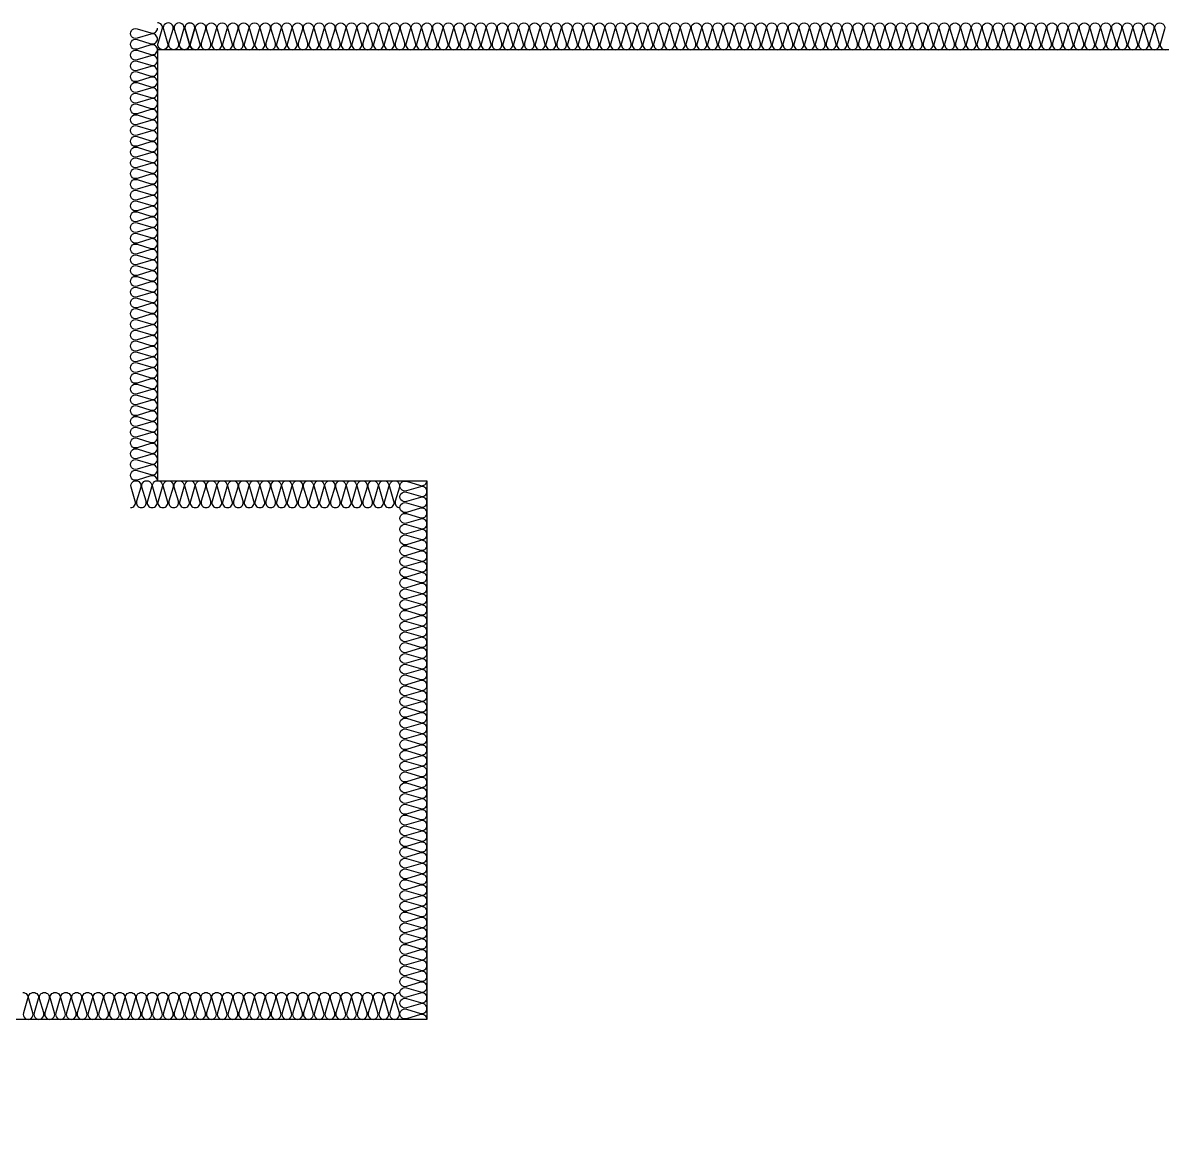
# Model space of a CAD drawing. Header units: millimetres. Extents: x 19868 to 801382, y -4805 to 85279.
# Drawn here: x 522588 to 524703, y 40875 to 42929 of the extents above; entities that cross this region are included whole.
import ezdxf

# ---------------------------------------------------------------- set-up
doc = ezdxf.new("R2010")
doc.units = ezdxf.units.MM
doc.header["$LTSCALE"] = 250
doc.layers.add('ISL', color=251, linetype='Continuous')

msp = doc.modelspace()

# ---------------------------------------------------------------- linework, layer by layer
at = {"layer": 'ISL'}
for points in [[(522908.2, 42878.9, -0.509267), (522899.4, 42891.1), (522907, 42916.8, 1.372593), (522889.4, 42916.8), (522897, 42891.1, -0.509267), (522888.2, 42878.9, -0.509267), (522879.4, 42891.1), (522887, 42916.8, 1.372593), (522869.4, 42916.8), (522877, 42891.1, -0.509267), (522868.2, 42878.9, -0.509267), (522859.4, 42891.1), (522867, 42916.8, 1.372593), (522849.4, 42916.8), (522857, 42891.1, -0.509267), (522848.2, 42878.9, -0.509267), (522839.4, 42891.1), (522847, 42916.8, 0.509039), (522838.2, 42928.9, 0.509039)], [(522888.2, 42878.9, 0.509267), (522897, 42891.1), (522889.4, 42916.8, -1.372593), (522907, 42916.8), (522899.4, 42891.1, 0.509267), (522908.2, 42878.9, 0.509267), (522917, 42891.1), (522909.4, 42916.8, -1.372593), (522927, 42916.8), (522919.4, 42891.1, 0.509267), (522928.2, 42878.9, 0.509267), (522937, 42891.1), (522929.4, 42916.8, -1.372593), (522947, 42916.8), (522939.4, 42891.1, 0.509267), (522948.2, 42878.9, 0.509267), (522957, 42891.1), (522949.4, 42916.8, -1.372593), (522967, 42916.8), (522959.4, 42891.1, 0.509267), (522968.2, 42878.9, 0.509267), (522977, 42891.1), (522969.4, 42916.8, -1.372593), (522987, 42916.8), (522979.4, 42891.1, 0.509267), (522988.2, 42878.9, 0.509267), (522997, 42891.1), (522989.4, 42916.8, -1.372593), (523007, 42916.8), (522999.4, 42891.1, 0.509267), (523008.2, 42878.9, 0.509267), (523017, 42891.1), (523009.4, 42916.8, -1.372593), (523027, 42916.8), (523019.4, 42891.1, 0.509267), (523028.2, 42878.9, 0.509267), (523037, 42891.1), (523029.4, 42916.8, -1.372593), (523047, 42916.8), (523039.4, 42891.1, 0.509267), (523048.2, 42878.9, 0.509267), (523057, 42891.1), (523049.4, 42916.8, -1.372593), (523067, 42916.8), (523059.4, 42891.1, 0.509267), (523068.2, 42878.9, 0.509267), (523077, 42891.1), (523069.4, 42916.8, -1.372593), (523087, 42916.8), (523079.4, 42891.1, 0.509267), (523088.2, 42878.9, 0.509267), (523097, 42891.1), (523089.4, 42916.8, -1.372593), (523107, 42916.8), (523099.4, 42891.1, 0.509267), (523108.2, 42878.9, 0.509267), (523117, 42891.1), (523109.4, 42916.8, -1.372593), (523127, 42916.8), (523119.4, 42891.1, 0.509267), (523128.2, 42878.9, 0.509267), (523137, 42891.1), (523129.4, 42916.8, -1.372593), (523147, 42916.8), (523139.4, 42891.1, 0.509267), (523148.2, 42878.9, 0.509267), (523157, 42891.1), (523149.4, 42916.8, -1.372593), (523167, 42916.8), (523159.4, 42891.1, 0.509267), (523168.2, 42878.9, 0.509267), (523177, 42891.1), (523169.4, 42916.8, -1.372593), (523187, 42916.8), (523179.4, 42891.1, 0.509267), (523188.2, 42878.9, 0.509267), (523197, 42891.1), (523189.4, 42916.8, -1.372593), (523207, 42916.8), (523199.4, 42891.1, 0.509267), (523208.2, 42878.9, 0.509267), (523217, 42891.1), (523209.4, 42916.8, -1.372593), (523227, 42916.8), (523219.4, 42891.1, 0.509267), (523228.2, 42878.9, 0.509267), (523237, 42891.1), (523229.4, 42916.8, -1.372593), (523247, 42916.8), (523239.4, 42891.1, 0.509267), (523248.2, 42878.9, 0.509267), (523257, 42891.1), (523249.4, 42916.8, -1.372593), (523267, 42916.8), (523259.4, 42891.1, 0.509267), (523268.2, 42878.9, 0.509267), (523277, 42891.1), (523269.4, 42916.8, -1.372593), (523287, 42916.8), (523279.4, 42891.1, 0.509267), (523288.2, 42878.9, 0.509267), (523297, 42891.1), (523289.4, 42916.8, -1.372593), (523307, 42916.8), (523299.4, 42891.1, 0.509267), (523308.2, 42878.9, 0.509267), (523317, 42891.1), (523309.4, 42916.8, -1.372593), (523327, 42916.8), (523319.4, 42891.1, 0.509267), (523328.2, 42878.9, 0.509267), (523337, 42891.1), (523329.4, 42916.8, -1.372593), (523347, 42916.8), (523339.4, 42891.1, 0.509267), (523348.2, 42878.9, 0.509267), (523357, 42891.1), (523349.4, 42916.8, -1.372593), (523367, 42916.8), (523359.4, 42891.1, 0.509267), (523368.2, 42878.9, 0.509267), (523377, 42891.1), (523369.4, 42916.8, -1.372593), (523387, 42916.8), (523379.4, 42891.1, 0.509267), (523388.2, 42878.9, 0.509267), (523397, 42891.1), (523389.4, 42916.8, -1.372593), (523407, 42916.8), (523399.4, 42891.1, 0.509267), (523408.2, 42878.9, 0.509267), (523417, 42891.1), (523409.4, 42916.8, -1.372593), (523427, 42916.8), (523419.4, 42891.1, 0.509267), (523428.2, 42878.9, 0.509267), (523437, 42891.1), (523429.4, 42916.8, -1.372593), (523447, 42916.8), (523439.4, 42891.1, 0.509267), (523448.2, 42878.9, 0.509267), (523457, 42891.1), (523449.4, 42916.8, -1.372593), (523467, 42916.8), (523459.4, 42891.1, 0.509267), (523468.2, 42878.9, 0.509267), (523477, 42891.1), (523469.4, 42916.8, -1.372593), (523487, 42916.8), (523479.4, 42891.1, 0.509267), (523488.2, 42878.9, 0.509267), (523497, 42891.1), (523489.4, 42916.8, -1.372593), (523507, 42916.8), (523499.4, 42891.1, 0.509267), (523508.2, 42878.9, 0.509267), (523517, 42891.1), (523509.4, 42916.8, -1.372593), (523527, 42916.8), (523519.4, 42891.1, 0.509267), (523528.2, 42878.9, 0.509267), (523537, 42891.1), (523529.4, 42916.8, -1.372593), (523547, 42916.8), (523539.4, 42891.1, 0.509267), (523548.2, 42878.9, 0.509267), (523557, 42891.1), (523549.4, 42916.8, -1.372593), (523567, 42916.8), (523559.4, 42891.1, 0.509267), (523568.2, 42878.9, 0.509267), (523577, 42891.1), (523569.4, 42916.8, -1.372593), (523587, 42916.8), (523579.4, 42891.1, 0.509267), (523588.2, 42878.9, 0.509267), (523597, 42891.1), (523589.4, 42916.8, -1.372593), (523607, 42916.8), (523599.4, 42891.1, 0.509267), (523608.2, 42878.9, 0.509267), (523617, 42891.1), (523609.4, 42916.8, -1.372593), (523627, 42916.8), (523619.4, 42891.1, 0.509267), (523628.2, 42878.9, 0.509267), (523637, 42891.1), (523629.4, 42916.8, -1.372593), (523647, 42916.8), (523639.4, 42891.1, 0.509267), (523648.2, 42878.9, 0.509267), (523657, 42891.1), (523649.4, 42916.8, -1.372593), (523667, 42916.8), (523659.4, 42891.1, 0.509267), (523668.2, 42878.9, 0.509267), (523677, 42891.1), (523669.4, 42916.8, -1.372593), (523687, 42916.8), (523679.4, 42891.1, 0.509267), (523688.2, 42878.9, 0.509267), (523697, 42891.1), (523689.4, 42916.8, -1.372593), (523707, 42916.8), (523699.4, 42891.1, 0.509267), (523708.2, 42878.9, 0.509267), (523717, 42891.1), (523709.4, 42916.8, -1.372593), (523727, 42916.8), (523719.4, 42891.1, 0.509267), (523728.2, 42878.9, 0.509267), (523737, 42891.1), (523729.4, 42916.8, -1.372593), (523747, 42916.8), (523739.4, 42891.1, 0.509267), (523748.2, 42878.9, 0.509267), (523757, 42891.1), (523749.4, 42916.8, -1.372593), (523767, 42916.8), (523759.4, 42891.1, 0.509267), (523768.2, 42878.9, 0.509267), (523777, 42891.1), (523769.4, 42916.8, -1.372593), (523787, 42916.8), (523779.4, 42891.1, 0.509267), (523788.2, 42878.9, 0.509267), (523797, 42891.1), (523789.4, 42916.8, -1.372593), (523807, 42916.8), (523799.4, 42891.1, 0.509267), (523808.2, 42878.9, 0.509267), (523817, 42891.1), (523809.4, 42916.8, -1.372593), (523827, 42916.8), (523819.4, 42891.1, 0.509267), (523828.2, 42878.9, 0.509267), (523837, 42891.1), (523829.4, 42916.8, -1.372593), (523847, 42916.8), (523839.4, 42891.1, 0.509267), (523848.2, 42878.9, 0.509267), (523857, 42891.1), (523849.4, 42916.8, -1.372593), (523867, 42916.8), (523859.4, 42891.1, 0.509267), (523868.2, 42878.9, 0.509267), (523877, 42891.1), (523869.4, 42916.8, -1.372593), (523887, 42916.8), (523879.4, 42891.1, 0.509267), (523888.2, 42878.9, 0.509267), (523897, 42891.1), (523889.4, 42916.8, -1.372593), (523907, 42916.8), (523899.4, 42891.1, 0.509267), (523908.2, 42878.9, 0.509267), (523917, 42891.1), (523909.4, 42916.8, -1.372593), (523927, 42916.8), (523919.4, 42891.1, 0.509267), (523928.2, 42878.9, 0.509267), (523937, 42891.1), (523929.4, 42916.8, -1.372593), (523947, 42916.8), (523939.4, 42891.1, 0.509267), (523948.2, 42878.9, 0.509267), (523957, 42891.1), (523949.4, 42916.8, -1.372593), (523967, 42916.8), (523959.4, 42891.1, 0.509267), (523968.2, 42878.9, 0.509267), (523977, 42891.1), (523969.4, 42916.8, -1.372593), (523987, 42916.8), (523979.4, 42891.1, 0.509267), (523988.2, 42878.9, 0.509267), (523997, 42891.1), (523989.4, 42916.8, -1.372593), (524007, 42916.8), (523999.4, 42891.1, 0.509267), (524008.2, 42878.9, 0.509267), (524017, 42891.1), (524009.4, 42916.8, -1.372593), (524027, 42916.8), (524019.4, 42891.1, 0.509267), (524028.2, 42878.9, 0.509267), (524037, 42891.1), (524029.4, 42916.8, -1.372593), (524047, 42916.8), (524039.4, 42891.1, 0.509267), (524048.2, 42878.9, 0.509267), (524057, 42891.1), (524049.4, 42916.8, -1.372593), (524067, 42916.8), (524059.4, 42891.1, 0.509267), (524068.2, 42878.9, 0.509267), (524077, 42891.1), (524069.4, 42916.8, -1.372593), (524087, 42916.8), (524079.4, 42891.1, 0.509267), (524088.2, 42878.9, 0.509267), (524097, 42891.1), (524089.4, 42916.8, -1.372593), (524107, 42916.8), (524099.4, 42891.1, 0.509267), (524108.2, 42878.9, 0.509267), (524117, 42891.1), (524109.4, 42916.8, -1.372593), (524127, 42916.8), (524119.4, 42891.1, 0.509267), (524128.2, 42878.9, 0.509267), (524137, 42891.1), (524129.4, 42916.8, -1.372593), (524147, 42916.8), (524139.4, 42891.1, 0.509267), (524148.2, 42878.9, 0.509267), (524157, 42891.1), (524149.4, 42916.8, -1.372593), (524167, 42916.8), (524159.4, 42891.1, 0.509267), (524168.2, 42878.9, 0.509267), (524177, 42891.1), (524169.4, 42916.8, -1.372593), (524187, 42916.8), (524179.4, 42891.1, 0.509267), (524188.2, 42878.9, 0.509267), (524197, 42891.1), (524189.4, 42916.8, -1.372593), (524207, 42916.8), (524199.4, 42891.1, 0.509267), (524208.2, 42878.9, 0.509267), (524217, 42891.1), (524209.4, 42916.8, -1.372593), (524227, 42916.8), (524219.4, 42891.1, 0.509267), (524228.2, 42878.9, 0.509267), (524237, 42891.1), (524229.4, 42916.8, -1.372593), (524247, 42916.8), (524239.4, 42891.1, 0.509267), (524248.2, 42878.9, 0.509267), (524257, 42891.1), (524249.4, 42916.8, -1.372593), (524267, 42916.8), (524259.4, 42891.1, 0.509267), (524268.2, 42878.9, 0.509267), (524277, 42891.1), (524269.4, 42916.8, -1.372593), (524287, 42916.8), (524279.4, 42891.1, 0.509267), (524288.2, 42878.9, 0.509267), (524297, 42891.1), (524289.4, 42916.8, -1.372593), (524307, 42916.8), (524299.4, 42891.1, 0.509267), (524308.2, 42878.9, 0.509267), (524317, 42891.1), (524309.4, 42916.8, -1.372593), (524327, 42916.8), (524319.4, 42891.1, 0.509267), (524328.2, 42878.9, 0.509267), (524337, 42891.1), (524329.4, 42916.8, -1.372593), (524347, 42916.8), (524339.4, 42891.1, 0.509267), (524348.2, 42878.9, 0.509267), (524357, 42891.1), (524349.4, 42916.8, -1.372593), (524367, 42916.8), (524359.4, 42891.1, 0.509267), (524368.2, 42878.9, 0.509267), (524377, 42891.1), (524369.4, 42916.8, -1.372593), (524387, 42916.8), (524379.4, 42891.1, 0.509267), (524388.2, 42878.9, 0.509267), (524397, 42891.1), (524389.4, 42916.8, -1.372593), (524407, 42916.8), (524399.4, 42891.1, 0.509267), (524408.2, 42878.9, 0.509267), (524417, 42891.1), (524409.4, 42916.8, -1.372593), (524427, 42916.8), (524419.4, 42891.1, 0.509267), (524428.2, 42878.9, 0.509267), (524437, 42891.1), (524429.4, 42916.8, -1.372593), (524447, 42916.8), (524439.4, 42891.1, 0.509267), (524448.2, 42878.9, 0.509267), (524457, 42891.1), (524449.4, 42916.8, -1.372593), (524467, 42916.8), (524459.4, 42891.1, 0.509267), (524468.2, 42878.9, 0.509267), (524477, 42891.1), (524469.4, 42916.8, -1.372593), (524487, 42916.8), (524479.4, 42891.1, 0.509267), (524488.2, 42878.9, 0.509267), (524497, 42891.1), (524489.4, 42916.8, -1.372593), (524507, 42916.8), (524499.4, 42891.1, 0.509267), (524508.2, 42878.9, 0.509267), (524517, 42891.1), (524509.4, 42916.8, -1.372593), (524527, 42916.8), (524519.4, 42891.1, 0.509267), (524528.2, 42878.9, 0.509267), (524537, 42891.1), (524529.4, 42916.8, -1.372593), (524547, 42916.8), (524539.4, 42891.1, 0.509267), (524548.2, 42878.9, 0.509267), (524557, 42891.1), (524549.4, 42916.8, -1.372593), (524567, 42916.8), (524559.4, 42891.1, 0.509267), (524568.2, 42878.9, 0.509267), (524577, 42891.1), (524569.4, 42916.8, -1.372593), (524587, 42916.8), (524579.4, 42891.1, 0.509267), (524588.2, 42878.9, 0.509267), (524597, 42891.1), (524589.4, 42916.8, -1.372593), (524607, 42916.8), (524599.4, 42891.1, 0.509267), (524608.2, 42878.9, 0.509267), (524617, 42891.1), (524609.4, 42916.8, -1.372593), (524627, 42916.8), (524619.4, 42891.1, 0.509267), (524628.2, 42878.9, 0.509267), (524637, 42891.1), (524629.4, 42916.8, -1.372593), (524647, 42916.8), (524639.4, 42891.1, 0.509267), (524648.2, 42878.9, 0.509267), (524657, 42891.1), (524649.4, 42916.8, -1.372593), (524667, 42916.8), (524659.4, 42891.1, 0.509267), (524668.2, 42878.9, 0.509267), (524677, 42891.1), (524669.4, 42916.8, -1.372593), (524687, 42916.8), (524679.4, 42891.1, 0.509267), (524688.2, 42878.9, 0.509267), (524697, 42891.1), (524689.4, 42916.8, -1.372593), (524707, 42916.8), (524699.4, 42891.1, 0.509267), (524708.2, 42878.9, 0.509267)], [(522838.2, 42078.9, 0.509267), (522826.1, 42087.8), (522800.3, 42080.1, -1.372593), (522800.3, 42097.8), (522826.1, 42090.1, 0.509267), (522838.2, 42098.9, 0.509267), (522826.1, 42107.8), (522800.3, 42100.1, -1.372593), (522800.3, 42117.8), (522826.1, 42110.1, 0.509267), (522838.2, 42118.9, 0.509267), (522826.1, 42127.8), (522800.3, 42120.1, -1.372593), (522800.3, 42137.8), (522826.1, 42130.1, 0.509267), (522838.2, 42138.9, 0.509267), (522826.1, 42147.8), (522800.3, 42140.1, -1.372593), (522800.3, 42157.8), (522826.1, 42150.1, 0.509267), (522838.2, 42158.9, 0.509267), (522826.1, 42167.8), (522800.3, 42160.1, -1.372593), (522800.3, 42177.8), (522826.1, 42170.1, 0.509267), (522838.2, 42178.9, 0.509267), (522826.1, 42187.8), (522800.3, 42180.1, -1.372593), (522800.3, 42197.8), (522826.1, 42190.1, 0.509267), (522838.2, 42198.9, 0.509267), (522826.1, 42207.8), (522800.3, 42200.1, -1.372593), (522800.3, 42217.8), (522826.1, 42210.1, 0.509267), (522838.2, 42218.9, 0.509267), (522826.1, 42227.8), (522800.3, 42220.1, -1.372593), (522800.3, 42237.8), (522826.1, 42230.1, 0.509267), (522838.2, 42238.9, 0.509267), (522826.1, 42247.8), (522800.3, 42240.1, -1.372593), (522800.3, 42257.8), (522826.1, 42250.1, 0.509267), (522838.2, 42258.9, 0.509267), (522826.1, 42267.8), (522800.3, 42260.1, -1.372593), (522800.3, 42277.8), (522826.1, 42270.1, 0.509267), (522838.2, 42278.9, 0.509267), (522826.1, 42287.8), (522800.3, 42280.1, -1.372593), (522800.3, 42297.8), (522826.1, 42290.1, 0.509267), (522838.2, 42298.9, 0.509267), (522826.1, 42307.8), (522800.3, 42300.1, -1.372593), (522800.3, 42317.8), (522826.1, 42310.1, 0.509267), (522838.2, 42318.9, 0.509267), (522826.1, 42327.8), (522800.3, 42320.1, -1.372593), (522800.3, 42337.8), (522826.1, 42330.1, 0.509267), (522838.2, 42338.9, 0.509267), (522826.1, 42347.8), (522800.3, 42340.1, -1.372593), (522800.3, 42357.8), (522826.1, 42350.1, 0.509267), (522838.2, 42358.9, 0.509267), (522826.1, 42367.8), (522800.3, 42360.1, -1.372593), (522800.3, 42377.8), (522826.1, 42370.1, 0.509267), (522838.2, 42378.9, 0.509267), (522826.1, 42387.8), (522800.3, 42380.1, -1.372593), (522800.3, 42397.8), (522826.1, 42390.1, 0.509267), (522838.2, 42398.9, 0.509267), (522826.1, 42407.8), (522800.3, 42400.1, -1.372593), (522800.3, 42417.8), (522826.1, 42410.1, 0.509267), (522838.2, 42418.9, 0.509267), (522826.1, 42427.8), (522800.3, 42420.1, -1.372593), (522800.3, 42437.8), (522826.1, 42430.1, 0.509267), (522838.2, 42438.9, 0.509267), (522826.1, 42447.8), (522800.3, 42440.1, -1.372593), (522800.3, 42457.8), (522826.1, 42450.1, 0.509267), (522838.2, 42458.9, 0.509267), (522826.1, 42467.8), (522800.3, 42460.1, -1.372593), (522800.3, 42477.8), (522826.1, 42470.1, 0.509267), (522838.2, 42478.9, 0.509267), (522826.1, 42487.8), (522800.3, 42480.1, -1.372593), (522800.3, 42497.8), (522826.1, 42490.1, 0.509267), (522838.2, 42498.9, 0.509267), (522826.1, 42507.8), (522800.3, 42500.1, -1.372593), (522800.3, 42517.8), (522826.1, 42510.1, 0.509267), (522838.2, 42518.9, 0.509267), (522826.1, 42527.8), (522800.3, 42520.1, -1.372593), (522800.3, 42537.8), (522826.1, 42530.1, 0.509267), (522838.2, 42538.9, 0.509267), (522826.1, 42547.8), (522800.3, 42540.1, -1.372593), (522800.3, 42557.8), (522826.1, 42550.1, 0.509267), (522838.2, 42558.9, 0.509267), (522826.1, 42567.8), (522800.3, 42560.1, -1.372593), (522800.3, 42577.8), (522826.1, 42570.1, 0.509267), (522838.2, 42578.9, 0.509267), (522826.1, 42587.8), (522800.3, 42580.1, -1.372593), (522800.3, 42597.8), (522826.1, 42590.1, 0.509267), (522838.2, 42598.9, 0.509267), (522826.1, 42607.8), (522800.3, 42600.1, -1.372593), (522800.3, 42617.8), (522826.1, 42610.1, 0.509267), (522838.2, 42618.9, 0.509267), (522826.1, 42627.8), (522800.3, 42620.1, -1.372593), (522800.3, 42637.8), (522826.1, 42630.1, 0.509267), (522838.2, 42638.9, 0.509267), (522826.1, 42647.8), (522800.3, 42640.1, -1.372593), (522800.3, 42657.8), (522826.1, 42650.1, 0.509267), (522838.2, 42658.9, 0.509267), (522826.1, 42667.8), (522800.3, 42660.1, -1.372593), (522800.3, 42677.8), (522826.1, 42670.1, 0.509267), (522838.2, 42678.9, 0.509267), (522826.1, 42687.8), (522800.3, 42680.1, -1.372593), (522800.3, 42697.8), (522826.1, 42690.1, 0.509267), (522838.2, 42698.9, 0.509267), (522826.1, 42707.8), (522800.3, 42700.1, -1.372593), (522800.3, 42717.8), (522826.1, 42710.1, 0.509267), (522838.2, 42718.9, 0.509267), (522826.1, 42727.8), (522800.3, 42720.1, -1.372593), (522800.3, 42737.8), (522826.1, 42730.1, 0.509267), (522838.2, 42738.9, 0.509267), (522826.1, 42747.8), (522800.3, 42740.1, -1.372593), (522800.3, 42757.8), (522826.1, 42750.1, 0.509267), (522838.2, 42758.9, 0.509267), (522826.1, 42767.8), (522800.3, 42760.1, -1.372593), (522800.3, 42777.8), (522826.1, 42770.1, 0.509267), (522838.2, 42778.9, 0.509267), (522826.1, 42787.8), (522800.3, 42780.1, -1.372593), (522800.3, 42797.8), (522826.1, 42790.1, 0.509267), (522838.2, 42798.9, 0.509267), (522826.1, 42807.8), (522800.3, 42800.1, -1.372593), (522800.3, 42817.8), (522826.1, 42810.1, 0.509267), (522838.2, 42818.9, 0.509267), (522826.1, 42827.8), (522800.3, 42820.1, -1.372593), (522800.3, 42837.8), (522826.1, 42830.1, 0.509267), (522838.2, 42838.9, 0.509267), (522826.1, 42847.8), (522800.3, 42840.1, -1.372593), (522800.3, 42857.8), (522826.1, 42850.1, 0.509267), (522838.2, 42858.9, 0.509267), (522826.1, 42867.8), (522800.3, 42860.1, -1.372593), (522800.3, 42877.8), (522826.1, 42870.1, 0.509267), (522838.2, 42878.9, 0.509267), (522826.1, 42887.8), (522800.3, 42880.1, -1.372593), (522800.3, 42897.8), (522826.1, 42890.1, 0.509267), (522838.2, 42898.9, 0.509267), (522826.1, 42907.8), (522800.3, 42900.1, -1.372593), (522800.3, 42917.8), (522826.1, 42910.1, 0.509267), (522838.2, 42918.9)], [(522788.2, 42028.9, 0.509267), (522797, 42041.1), (522789.4, 42066.8, -1.372593), (522807, 42066.8), (522799.4, 42041.1, 0.509267), (522808.2, 42028.9, 0.509267), (522817, 42041.1), (522809.4, 42066.8, -1.372593), (522827, 42066.8), (522819.4, 42041.1, 0.509267), (522828.2, 42028.9, 0.509267), (522837, 42041.1), (522829.4, 42066.8, -1.372593), (522847, 42066.8), (522839.4, 42041.1, 0.509267), (522848.2, 42028.9, 0.509267), (522857, 42041.1), (522849.4, 42066.8, -1.372593), (522867, 42066.8), (522859.4, 42041.1, 0.509267), (522868.2, 42028.9, 0.509267), (522877, 42041.1), (522869.4, 42066.8, -1.372593), (522887, 42066.8), (522879.4, 42041.1, 0.509267), (522888.2, 42028.9, 0.509267), (522897, 42041.1), (522889.4, 42066.8, -1.372593), (522907, 42066.8), (522899.4, 42041.1, 0.509267), (522908.2, 42028.9, 0.509267), (522917, 42041.1), (522909.4, 42066.8, -1.372593), (522927, 42066.8), (522919.4, 42041.1, 0.509267), (522928.2, 42028.9, 0.509267), (522937, 42041.1), (522929.4, 42066.8, -1.372593), (522947, 42066.8), (522939.4, 42041.1, 0.509267), (522948.2, 42028.9, 0.509267), (522957, 42041.1), (522949.4, 42066.8, -1.372593), (522967, 42066.8), (522959.4, 42041.1, 0.509267), (522968.2, 42028.9, 0.509267), (522977, 42041.1), (522969.4, 42066.8, -1.372593), (522987, 42066.8), (522979.4, 42041.1, 0.509267), (522988.2, 42028.9, 0.509267), (522997, 42041.1), (522989.4, 42066.8, -1.372593), (523007, 42066.8), (522999.4, 42041.1, 0.509267), (523008.2, 42028.9, 0.509267), (523017, 42041.1), (523009.4, 42066.8, -1.372593), (523027, 42066.8), (523019.4, 42041.1, 0.509267), (523028.2, 42028.9, 0.509267), (523037, 42041.1), (523029.4, 42066.8, -1.372593), (523047, 42066.8), (523039.4, 42041.1, 0.509267), (523048.2, 42028.9, 0.509267), (523057, 42041.1), (523049.4, 42066.8, -1.372593), (523067, 42066.8), (523059.4, 42041.1, 0.509267), (523068.2, 42028.9, 0.509267), (523077, 42041.1), (523069.4, 42066.8, -1.372593), (523087, 42066.8), (523079.4, 42041.1, 0.509267), (523088.2, 42028.9, 0.509267), (523097, 42041.1), (523089.4, 42066.8, -1.372593), (523107, 42066.8), (523099.4, 42041.1, 0.509267), (523108.2, 42028.9, 0.509267), (523117, 42041.1), (523109.4, 42066.8, -1.372593), (523127, 42066.8), (523119.4, 42041.1, 0.509267), (523128.2, 42028.9, 0.509267), (523137, 42041.1), (523129.4, 42066.8, -1.372593), (523147, 42066.8), (523139.4, 42041.1, 0.509267), (523148.2, 42028.9, 0.509267), (523157, 42041.1), (523149.4, 42066.8, -1.372593), (523167, 42066.8), (523159.4, 42041.1, 0.509267), (523168.2, 42028.9, 0.509267), (523177, 42041.1), (523169.4, 42066.8, -1.372593), (523187, 42066.8), (523179.4, 42041.1, 0.509267), (523188.2, 42028.9, 0.509267), (523197, 42041.1), (523189.4, 42066.8, -1.372593), (523207, 42066.8), (523199.4, 42041.1, 0.509267), (523208.2, 42028.9, 0.509267), (523217, 42041.1), (523209.4, 42066.8, -1.372593), (523227, 42066.8), (523219.4, 42041.1, 0.509267), (523228.2, 42028.9, 0.509267), (523237, 42041.1), (523229.4, 42066.8, -1.372593), (523247, 42066.8), (523239.4, 42041.1, 0.509267), (523248.2, 42028.9, 0.509267), (523257, 42041.1), (523249.4, 42066.8, -1.372593), (523267, 42066.8), (523259.4, 42041.1, 0.509267), (523268.2, 42028.9, 0.509267), (523277, 42041.1), (523269.4, 42066.8, -1.372593), (523287, 42066.8), (523279.4, 42041.1, 0.509267), (523288.2, 42028.9)], [(523338.2, 41078.9, 0.509267), (523326.1, 41087.8), (523300.3, 41080.1, -1.372593), (523300.3, 41097.8), (523326.1, 41090.1, 0.509267), (523338.2, 41098.9, 0.509267), (523326.1, 41107.8), (523300.3, 41100.1, -1.372593), (523300.3, 41117.8), (523326.1, 41110.1, 0.509267), (523338.2, 41118.9, 0.509267), (523326.1, 41127.8), (523300.3, 41120.1, -1.372593), (523300.3, 41137.8), (523326.1, 41130.1, 0.509267), (523338.2, 41138.9, 0.509267), (523326.1, 41147.8), (523300.3, 41140.1, -1.372593), (523300.3, 41157.8), (523326.1, 41150.1, 0.509267), (523338.2, 41158.9, 0.509267), (523326.1, 41167.8), (523300.3, 41160.1, -1.372593), (523300.3, 41177.8), (523326.1, 41170.1, 0.509267), (523338.2, 41178.9, 0.509267), (523326.1, 41187.8), (523300.3, 41180.1, -1.372593), (523300.3, 41197.8), (523326.1, 41190.1, 0.509267), (523338.2, 41198.9, 0.509267), (523326.1, 41207.8), (523300.3, 41200.1, -1.372593), (523300.3, 41217.8), (523326.1, 41210.1, 0.509267), (523338.2, 41218.9, 0.509267), (523326.1, 41227.8), (523300.3, 41220.1, -1.372593), (523300.3, 41237.8), (523326.1, 41230.1, 0.509267), (523338.2, 41238.9, 0.509267), (523326.1, 41247.8), (523300.3, 41240.1, -1.372593), (523300.3, 41257.8), (523326.1, 41250.1, 0.509267), (523338.2, 41258.9, 0.509267), (523326.1, 41267.8), (523300.3, 41260.1, -1.372593), (523300.3, 41277.8), (523326.1, 41270.1, 0.509267), (523338.2, 41278.9, 0.509267), (523326.1, 41287.8), (523300.3, 41280.1, -1.372593), (523300.3, 41297.8), (523326.1, 41290.1, 0.509267), (523338.2, 41298.9, 0.509267), (523326.1, 41307.8), (523300.3, 41300.1, -1.372593), (523300.3, 41317.8), (523326.1, 41310.1, 0.509267), (523338.2, 41318.9, 0.509267), (523326.1, 41327.8), (523300.3, 41320.1, -1.372593), (523300.3, 41337.8), (523326.1, 41330.1, 0.509267), (523338.2, 41338.9, 0.509267), (523326.1, 41347.8), (523300.3, 41340.1, -1.372593), (523300.3, 41357.8), (523326.1, 41350.1, 0.509267), (523338.2, 41358.9, 0.509267), (523326.1, 41367.8), (523300.3, 41360.1, -1.372593), (523300.3, 41377.8), (523326.1, 41370.1, 0.509267), (523338.2, 41378.9, 0.509267), (523326.1, 41387.8), (523300.3, 41380.1, -1.372593), (523300.3, 41397.8), (523326.1, 41390.1, 0.509267), (523338.2, 41398.9, 0.509267), (523326.1, 41407.8), (523300.3, 41400.1, -1.372593), (523300.3, 41417.8), (523326.1, 41410.1, 0.509267), (523338.2, 41418.9, 0.509267), (523326.1, 41427.8), (523300.3, 41420.1, -1.372593), (523300.3, 41437.8), (523326.1, 41430.1, 0.509267), (523338.2, 41438.9, 0.509267), (523326.1, 41447.8), (523300.3, 41440.1, -1.372593), (523300.3, 41457.8), (523326.1, 41450.1, 0.509267), (523338.2, 41458.9, 0.509267), (523326.1, 41467.8), (523300.3, 41460.1, -1.372593), (523300.3, 41477.8), (523326.1, 41470.1, 0.509267), (523338.2, 41478.9, 0.509267), (523326.1, 41487.8), (523300.3, 41480.1, -1.372593), (523300.3, 41497.8), (523326.1, 41490.1, 0.509267), (523338.2, 41498.9, 0.509267), (523326.1, 41507.8), (523300.3, 41500.1, -1.372593), (523300.3, 41517.8), (523326.1, 41510.1, 0.509267), (523338.2, 41518.9, 0.509267), (523326.1, 41527.8), (523300.3, 41520.1, -1.372593), (523300.3, 41537.8), (523326.1, 41530.1, 0.509267), (523338.2, 41538.9, 0.509267), (523326.1, 41547.8), (523300.3, 41540.1, -1.372593), (523300.3, 41557.8), (523326.1, 41550.1, 0.509267), (523338.2, 41558.9, 0.509267), (523326.1, 41567.8), (523300.3, 41560.1, -1.372593), (523300.3, 41577.8), (523326.1, 41570.1, 0.509267), (523338.2, 41578.9, 0.509267), (523326.1, 41587.8), (523300.3, 41580.1, -1.372593), (523300.3, 41597.8), (523326.1, 41590.1, 0.509267), (523338.2, 41598.9, 0.509267), (523326.1, 41607.8), (523300.3, 41600.1, -1.372593), (523300.3, 41617.8), (523326.1, 41610.1, 0.509267), (523338.2, 41618.9, 0.509267), (523326.1, 41627.8), (523300.3, 41620.1, -1.372593), (523300.3, 41637.8), (523326.1, 41630.1, 0.509267), (523338.2, 41638.9, 0.509267), (523326.1, 41647.8), (523300.3, 41640.1, -1.372593), (523300.3, 41657.8), (523326.1, 41650.1, 0.509267), (523338.2, 41658.9, 0.509267), (523326.1, 41667.8), (523300.3, 41660.1, -1.372593), (523300.3, 41677.8), (523326.1, 41670.1, 0.509267), (523338.2, 41678.9, 0.509267), (523326.1, 41687.8), (523300.3, 41680.1, -1.372593), (523300.3, 41697.8), (523326.1, 41690.1, 0.509267), (523338.2, 41698.9, 0.509267), (523326.1, 41707.8), (523300.3, 41700.1, -1.372593), (523300.3, 41717.8), (523326.1, 41710.1, 0.509267), (523338.2, 41718.9, 0.509267), (523326.1, 41727.8), (523300.3, 41720.1, -1.372593), (523300.3, 41737.8), (523326.1, 41730.1, 0.509267), (523338.2, 41738.9, 0.509267), (523326.1, 41747.8), (523300.3, 41740.1, -1.372593), (523300.3, 41757.8), (523326.1, 41750.1, 0.509267), (523338.2, 41758.9, 0.509267), (523326.1, 41767.8), (523300.3, 41760.1, -1.372593), (523300.3, 41777.8), (523326.1, 41770.1, 0.509267), (523338.2, 41778.9, 0.509267), (523326.1, 41787.8), (523300.3, 41780.1, -1.372593), (523300.3, 41797.8), (523326.1, 41790.1, 0.509267), (523338.2, 41798.9, 0.509267), (523326.1, 41807.8), (523300.3, 41800.1, -1.372593), (523300.3, 41817.8), (523326.1, 41810.1, 0.509267), (523338.2, 41818.9, 0.509267), (523326.1, 41827.8), (523300.3, 41820.1, -1.372593), (523300.3, 41837.8), (523326.1, 41830.1, 0.509267), (523338.2, 41838.9, 0.509267), (523326.1, 41847.8), (523300.3, 41840.1, -1.372593), (523300.3, 41857.8), (523326.1, 41850.1, 0.509267), (523338.2, 41858.9, 0.509267), (523326.1, 41867.8), (523300.3, 41860.1, -1.372593), (523300.3, 41877.8), (523326.1, 41870.1, 0.509267), (523338.2, 41878.9, 0.509267), (523326.1, 41887.8), (523300.3, 41880.1, -1.372593), (523300.3, 41897.8), (523326.1, 41890.1, 0.509267), (523338.2, 41898.9, 0.509267), (523326.1, 41907.8), (523300.3, 41900.1, -1.372593), (523300.3, 41917.8), (523326.1, 41910.1, 0.509267), (523338.2, 41918.9, 0.509267), (523326.1, 41927.8), (523300.3, 41920.1, -1.372593), (523300.3, 41937.8), (523326.1, 41930.1, 0.509267), (523338.2, 41938.9, 0.509267), (523326.1, 41947.8), (523300.3, 41940.1, -1.372593), (523300.3, 41957.8), (523326.1, 41950.1, 0.509267), (523338.2, 41958.9, 0.509267), (523326.1, 41967.8), (523300.3, 41960.1, -1.372593), (523300.3, 41977.8), (523326.1, 41970.1, 0.509267), (523338.2, 41978.9, 0.509267), (523326.1, 41987.8), (523300.3, 41980.1, -1.372593), (523300.3, 41997.8), (523326.1, 41990.1, 0.509267), (523338.2, 41998.9, 0.509267), (523326.1, 42007.8), (523300.3, 42000.1, -1.372593), (523300.3, 42017.8), (523326.1, 42010.1, 0.509267), (523338.2, 42018.9, 0.509267), (523326.1, 42027.8), (523300.3, 42020.1, -1.372593), (523300.3, 42037.8), (523326.1, 42030.1, 0.509267), (523338.2, 42038.9, 0.509267), (523326.1, 42047.8), (523300.3, 42040.1, -1.372593), (523300.3, 42057.8), (523326.1, 42050.1, 0.509267), (523338.2, 42058.9, 0.509267), (523326.1, 42067.8), (523300.3, 42060.1, -1.372593), (523300.3, 42077.8), (523326.1, 42070.1, 0.509267), (523338.2, 42078.9)], [(522588.2, 41128.9, -0.509267), (522597, 41116.8), (522589.4, 41091.1, 1.372593), (522607, 41091.1), (522599.4, 41116.8, -0.509267), (522608.2, 41128.9, -0.509267), (522617, 41116.8), (522609.4, 41091.1, 1.372593), (522627, 41091.1), (522619.4, 41116.8, -0.509267), (522628.2, 41128.9, -0.509267), (522637, 41116.8), (522629.4, 41091.1, 1.372593), (522647, 41091.1), (522639.4, 41116.8, -0.509267), (522648.2, 41128.9, -0.509267), (522657, 41116.8), (522649.4, 41091.1, 1.372593), (522667, 41091.1), (522659.4, 41116.8, -0.509267), (522668.2, 41128.9, -0.509267), (522677, 41116.8), (522669.4, 41091.1, 1.372593), (522687, 41091.1), (522679.4, 41116.8, -0.509267), (522688.2, 41128.9, -0.509267), (522697, 41116.8), (522689.4, 41091.1, 1.372593), (522707, 41091.1), (522699.4, 41116.8, -0.509267), (522708.2, 41128.9, -0.509267), (522717, 41116.8), (522709.4, 41091.1, 1.372593), (522727, 41091.1), (522719.4, 41116.8, -0.509267), (522728.2, 41128.9, -0.509267), (522737, 41116.8), (522729.4, 41091.1, 1.372593), (522747, 41091.1), (522739.4, 41116.8, -0.509267), (522748.2, 41128.9, -0.509267), (522757, 41116.8), (522749.4, 41091.1, 1.372593), (522767, 41091.1), (522759.4, 41116.8, -0.509267), (522768.2, 41128.9, -0.509267), (522777, 41116.8), (522769.4, 41091.1, 1.372593), (522787, 41091.1), (522779.4, 41116.8, -0.509267), (522788.2, 41128.9, -0.509267), (522797, 41116.8), (522789.4, 41091.1, 1.372593), (522807, 41091.1), (522799.4, 41116.8, -0.509267), (522808.2, 41128.9, -0.509267), (522817, 41116.8), (522809.4, 41091.1, 1.372593), (522827, 41091.1), (522819.4, 41116.8, -0.509267), (522828.2, 41128.9, -0.509267), (522837, 41116.8), (522829.4, 41091.1, 1.372593), (522847, 41091.1), (522839.4, 41116.8, -0.509267), (522848.2, 41128.9, -0.509267), (522857, 41116.8), (522849.4, 41091.1, 1.372593), (522867, 41091.1), (522859.4, 41116.8, -0.509267), (522868.2, 41128.9, -0.509267), (522877, 41116.8), (522869.4, 41091.1, 1.372593), (522887, 41091.1), (522879.4, 41116.8, -0.509267), (522888.2, 41128.9, -0.509267), (522897, 41116.8), (522889.4, 41091.1, 1.372593), (522907, 41091.1), (522899.4, 41116.8, -0.509267), (522908.2, 41128.9, -0.509267), (522917, 41116.8), (522909.4, 41091.1, 1.372593), (522927, 41091.1), (522919.4, 41116.8, -0.509267), (522928.2, 41128.9, -0.509267), (522937, 41116.8), (522929.4, 41091.1, 1.372593), (522947, 41091.1), (522939.4, 41116.8, -0.509267), (522948.2, 41128.9, -0.509267), (522957, 41116.8), (522949.4, 41091.1, 1.372593), (522967, 41091.1), (522959.4, 41116.8, -0.509267), (522968.2, 41128.9, -0.509267), (522977, 41116.8), (522969.4, 41091.1, 1.372593), (522987, 41091.1), (522979.4, 41116.8, -0.509267), (522988.2, 41128.9, -0.509267), (522997, 41116.8), (522989.4, 41091.1, 1.372593), (523007, 41091.1), (522999.4, 41116.8, -0.509267), (523008.2, 41128.9, -0.509267), (523017, 41116.8), (523009.4, 41091.1, 1.372593), (523027, 41091.1), (523019.4, 41116.8, -0.509267), (523028.2, 41128.9, -0.509267), (523037, 41116.8), (523029.4, 41091.1, 1.372593), (523047, 41091.1), (523039.4, 41116.8, -0.509267), (523048.2, 41128.9, -0.509267), (523057, 41116.8), (523049.4, 41091.1, 1.372593), (523067, 41091.1), (523059.4, 41116.8, -0.509267), (523068.2, 41128.9, -0.509267), (523077, 41116.8), (523069.4, 41091.1, 1.372593), (523087, 41091.1), (523079.4, 41116.8, -0.509267), (523088.2, 41128.9, -0.509267), (523097, 41116.8), (523089.4, 41091.1, 1.372593), (523107, 41091.1), (523099.4, 41116.8, -0.509267), (523108.2, 41128.9, -0.509267), (523117, 41116.8), (523109.4, 41091.1, 1.372593), (523127, 41091.1), (523119.4, 41116.8, -0.509267), (523128.2, 41128.9, -0.509267), (523137, 41116.8), (523129.4, 41091.1, 1.372593), (523147, 41091.1), (523139.4, 41116.8, -0.509267), (523148.2, 41128.9, -0.509267), (523157, 41116.8), (523149.4, 41091.1, 1.372593), (523167, 41091.1), (523159.4, 41116.8, -0.509267), (523168.2, 41128.9, -0.509267), (523177, 41116.8), (523169.4, 41091.1, 1.372593), (523187, 41091.1), (523179.4, 41116.8, -0.509267), (523188.2, 41128.9, -0.509267), (523197, 41116.8), (523189.4, 41091.1, 1.372593), (523207, 41091.1), (523199.4, 41116.8, -0.509267), (523208.2, 41128.9, -0.509267), (523217, 41116.8), (523209.4, 41091.1, 1.372593), (523227, 41091.1), (523219.4, 41116.8, -0.509267), (523228.2, 41128.9, -0.509267), (523237, 41116.8), (523229.4, 41091.1, 1.372593), (523247, 41091.1), (523239.4, 41116.8, -0.509267), (523248.2, 41128.9, -0.509267), (523257, 41116.8), (523249.4, 41091.1, 1.372593), (523267, 41091.1), (523259.4, 41116.8, -0.509267), (523268.2, 41128.9, -0.509267), (523277, 41116.8), (523269.4, 41091.1, 1.372593), (523287, 41091.1), (523279.4, 41116.8, -0.509267), (523288.2, 41128.9)]]:
    msp.add_lwpolyline(points, format="xyb", dxfattribs=at)
msp.add_lwpolyline([(538188.2, 41428.9), (537688.2, 41428.9), (537688.2, 41978.9), (535188.2, 41978.9), (535188.2, 41228.9), (534488.2, 41228.9), (534488.2, 41978.9), (528888.2, 41978.9), (528888.2, 41328.9), (528488.2, 41328.9), (528488.2, 42228.9), (528588.2, 42228.9), (528588.2, 42878.9), (522838.2, 42878.9), (522838.2, 42078.9), (523338.2, 42078.9), (523338.2, 41078.9), (522538.2, 41078.9), (522538.2, 41828.9), (511388.2, 41828.9), (511388.2, 41078.9), (511088.2, 41078.9), (511088.2, 34028.9), (511038.2, 34028.9)], dxfattribs=at)

doc.saveas('drawing.dxf')
